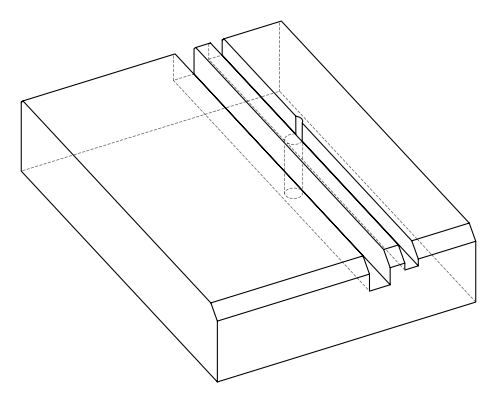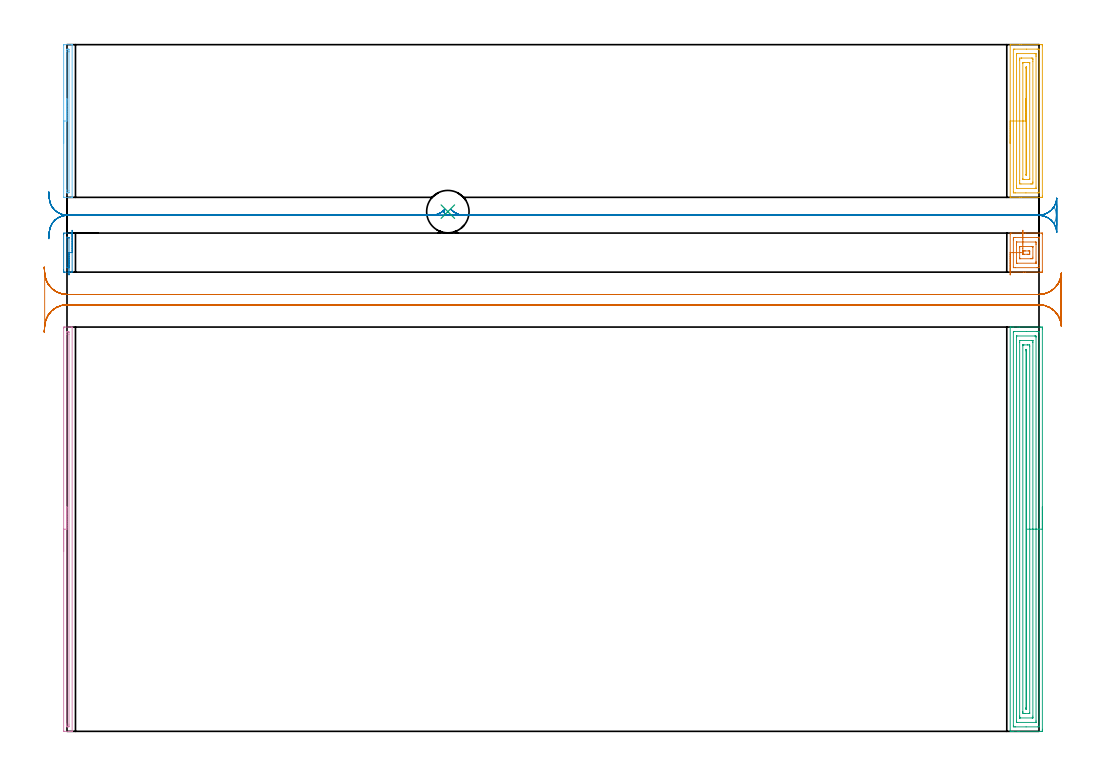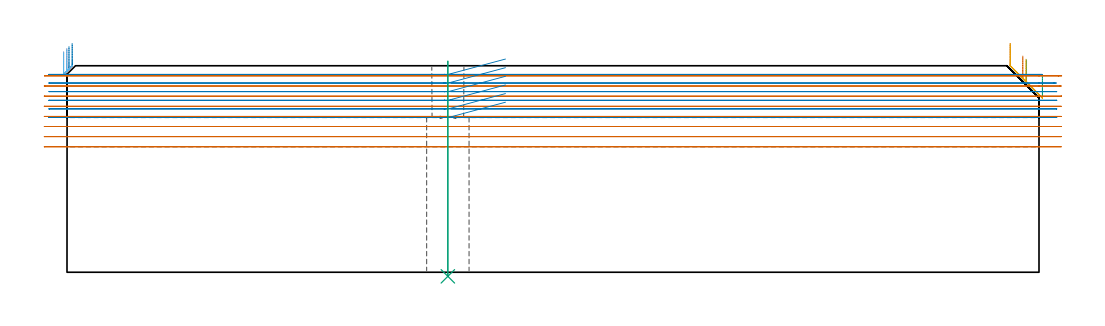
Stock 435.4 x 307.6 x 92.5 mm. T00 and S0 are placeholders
(PLAN: 9 operations, 3 tool changes, 46 min)
(1 AREA_MILL | FG_CHAMFER_SURFACE | UGT0205_001 | 1.03 min | 3288 mm3)
(2 AREA_MILL_1 | FG_CHAMFER_SURFACE_1 | UGT0205_001 | 0.44 min | 167 mm3)
(3 AREA_MILL_2 | FG_CHAMFER_SURFACE_2 | UGT0205_001 | 8.88 min | 19510 mm3)
(4 AREA_MILL_3 | FG_CHAMFER_SURFACE_3 | UGT0205_001 | 3.05 min | 1326 mm3)
(5 AREA_MILL_4 | FG_CHAMFER_SURFACE_4 | UGT0205_001 | 3.46 min | 7689 mm3)
(6 AREA_MILL_5 | FG_CHAMFER_SURFACE_5 | UGT0205_001 | 1.25 min | 509 mm3)
(7 MILL_RECTANGULAR_SLOT | SLOT_RECTANGULAR | UGT0201_094 | Follow Part, ap 5, ae 75% | 15.49 min | 387297 mm3)
(8 MILL_RECTANGULAR_SLOT_1 | SLOT_RECTANGULAR_1 | UGT0201_134 | Follow Part, ap 3.975, ae 75% | 11.97 min | 160897 mm3)
(9 INDEXABLE_INSERT_DRILL_THROUGH_HOLE_FROM_SOLID | STEP1HOLE | NXT0302_009 | 0.39 min | 19678 mm3)
(TOOL UGT0205_001 | Chamfer Mill 20 x 3 x 45 deg. | D20 FL50 Z2)
(TOOL UGT0201_094 | End mill 20 mm | D20 FL38 Z4)
(TOOL UGT0201_134 | Carbide End Mill 15.9 | D15.9 FL30 Z4)
(TOOL NXT0302_009 | Index. Insert Drill 19mm [880-D1900L25-05] | D19 PA176 FL95 Z2)
(OP 1 AREA_MILL)
G17 G21 G94 G90
T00 M6
G54
G17 G0 G90 X422.5 Y204.447 S1061 M3
G43 Z102.5 H0
G94 G1 Y204.485 Z101.628 F250.
Y204.599 Z100.763
Y204.788 Z99.912
Y205.05 Z99.08
Y205.384 Z98.274
Y205.787 Z97.5
Y206.256 Z96.764
Y206.787 Z96.072
Y207.376 Z95.429
Y208.019 Z94.839
Y208.711 Z94.308
Y209.447 Z93.84
Y210.221 Z93.437
Y211.027 Z93.103
Y211.859 Z92.841
Y212.711 Z92.652
Y213.576 Z92.538
Y214.447 Z92.5
Y222.793
X422.507 Y223.19 Z92.493
X423.001 Y223.2 Z91.999
X428.434 Z86.566
X429.256 Z85.738
X436.359 Z78.636
X436.84 Y223.196 Z78.155
X436.891 Y223.19 Z78.104
X436.898 Y223.139 Z78.098
X436.9 Y222.793 Z78.1
Y206.45
X436.897 Y206.107 Z78.103
X436.89 Y205.705 Z78.105
X436.768 Y205.702 Z78.227
X436.359 Y205.701 Z78.636
X435.948 Y205.7 Z79.047
X429.256 Z85.738
X428.434 Z86.566
X422.529 Z92.471
X422.507 Y205.775 Z92.493
X422.5 Y206.106 Z92.5
Y214.447
X423.914 Z91.086
Y220.159
X423.915 Y221.037 Z91.085
X423.916 Y221.05 Z91.084
X423.929 Y221.19 Z91.071
X424.653 Y221.199 Z90.347
X424.817 Y221.2 Z90.183
X434.583 Y221.199 Z80.417
X435.31 Y221.196 Z79.69
X435.471 Y221.19 Z79.529
X435.484 Y221.037 Z79.516
X435.485 Y221.023 Z79.515
X435.486 Y208.741 Z79.514
X435.485 Y207.863 Z79.515
X435.484 Y207.85 Z79.516
X435.471 Y207.71 Z79.529
X434.747 Y207.701 Z80.253
X434.583 Z80.417
X424.817 Y207.7 Z90.183
X424.09 Y207.704 Z90.91
X423.929 Y207.71 Z91.071
X423.916 Y207.863 Z91.084
X423.915 Y207.877 Z91.085
X423.914 Y214.447 Z91.086
X425.328 Z89.672
Y217.896
X425.329 Y218.402 Z89.671
X425.33 Y218.773 Z89.67
X425.334 Y219.146 Z89.666
X425.335 Y219.187 Z89.665
X425.353 Y219.192 Z89.647
X425.402 Y219.197 Z89.598
X425.503 Y219.199 Z89.497
X433.778 Z81.222
X434.057 Y219.19 Z80.943
X434.064 Y219.104 Z80.936
X434.068 Y218.911 Z80.932
X434.071 Y218.402 Z80.929
Y218.03
Y210.498
X434.07 Y210.127 Z80.93
X434.066 Y209.754 Z80.934
X434.064 Y209.713 Z80.936
X434.047 Y209.708 Z80.953
X433.998 Y209.703 Z81.002
X433.897 Y209.701 Z81.103
X425.622 Z89.378
X425.343 Y209.71 Z89.657
X425.335 Y209.796 Z89.665
X425.332 Y209.989 Z89.668
X425.329 Y210.498 Z89.671
X425.328 Y210.87 Z89.672
Y214.447
X426.743 Z88.257
X426.744 Y216.646 Z88.256
X426.747 Y217.01 Z88.253
X426.75 Y217.183 Z88.25
X426.927 Y217.193 Z88.073
X427.48 Y217.198 Z87.52
X427.808 Y217.2 Z87.192
X432.247 Z82.753
X432.589 Y217.197 Z82.411
X432.625 Y217.194 Z82.375
X432.646 Y217.191 Z82.354
X432.65 Y217.172 Z82.35
X432.653 Y217.048 Z82.347
X432.657 Y216.795 Z82.343
Y212.403
X432.65 Y211.717 Z82.35
X432.473 Y211.707 Z82.527
X431.92 Y211.702 Z83.08
X431.592 Y211.7 Z83.408
X427.153 Z87.847
X426.811 Y211.703 Z88.189
X426.775 Y211.706 Z88.225
X426.754 Y211.709 Z88.246
X426.75 Y211.728 Z88.25
X426.747 Y211.852 Z88.253
X426.743 Y212.105 Z88.257
Y214.447
X428.157 Y214.446 Z86.843
Y214.889
X428.159 Y215.097 Z86.841
X428.162 Y215.167 Z86.838
X428.163 Y215.186 Z86.837
X428.174 Y215.19 Z86.826
X428.211 Y215.194 Z86.789
X428.368 Y215.198 Z86.632
X428.942 Y215.2 Z86.058
X429.256 Z85.744
X430.718 Z84.282
X431.032 Y215.198 Z83.968
X431.136 Y215.195 Z83.864
X431.219 Y215.19 Z83.781
X431.237 Y215.186 Z83.763
X431.239 Y215.157 Z83.761
X431.241 Y215.098 Z83.759
X431.243 Y214.889 Z83.757
Y214.68
Y214.011
X431.241 Y213.804 Z83.759
X431.238 Y213.733 Z83.762
X431.237 Y213.714 Z83.763
X431.226 Y213.71 Z83.774
X431.189 Y213.706 Z83.811
X431.032 Y213.702 Z83.968
X430.458 Y213.7 Z84.542
X430.144 Z84.856
X428.682 Z86.318
X428.368 Y213.702 Z86.632
X428.264 Y213.705 Z86.736
X428.181 Y213.71 Z86.819
X428.163 Y213.714 Z86.837
X428.161 Y213.743 Z86.839
X428.159 Y213.802 Z86.841
X428.157 Y214.011 Z86.843
Y214.22
Y214.446
X428.158 Y215.318 Z86.88
Y216.183 Z86.994
X428.159 Y217.035 Z87.182
Y217.867 Z87.444
X428.16 Y218.673 Z87.777
Y219.447 Z88.18
Y220.183 Z88.648
X428.161 Y220.876 Z89.179
Y221.519 Z89.768
X428.162 Y222.109 Z90.411
Y222.64 Z91.102
Y223.11 Z91.838
Y223.513 Z92.611
X428.163 Y223.847 Z93.417
Y224.11 Z94.249
Y224.299 Z95.101
Y224.414 Z95.965
Y224.452 Z96.837
G0 Z102.5
M5
M2
(OP 2 AREA_MILL_1)
G17 G21 G94 G90
T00 M6
G54
G17 G0 G90 X2.3 Y224.45 S1061 M3
G43 Z102.5 H0
G94 G1 Y224.412 Z101.628 F250.
Y224.298 Z100.764
Y224.109 Z99.912
Y223.847 Z99.08
Y223.513 Z98.274
Y223.11 Z97.5
Y222.642 Z96.764
Y222.11 Z96.072
Y221.521 Z95.429
Y220.878 Z94.84
Y220.186 Z94.308
Y219.45 Z93.84
Y218.676 Z93.437
Y217.87 Z93.103
Y217.038 Z92.841
Y216.187 Z92.652
Y215.322 Z92.538
Y214.45 Z92.5
Y206.107
X2.293 Y205.71 Z92.493
X2.188 Y205.7 Z92.388
X-0.934 Z89.266
X-1.19 Y205.701 Z89.01
X-1.493 Y205.705 Z88.707
X-1.496 Y205.829 Z88.704
X-1.499 Y206.107 Z88.701
X-1.5 Y206.665 Z88.7
X-1.499 Y222.793 Z88.701
X-1.496 Y223.071 Z88.704
X-1.493 Y223.195 Z88.707
X-0.934 Y223.2 Z89.266
X2.179 Z92.379
X2.188 Z92.388
X2.293 Y223.19 Z92.493
X2.3 Y222.793 Z92.5
Y214.45
X0.886 Z91.086
X0.885 Y207.823 Z91.085
X0.883 Y207.783 Z91.083
X0.879 Y207.711 Z91.079
X0.845 Y207.709 Z91.045
X0.12 Y207.701 Z90.32
X-0.045 Y207.702 Z90.155
X-0.068 Y207.705 Z90.132
X-0.076 Y207.708 Z90.124
X-0.08 Y207.743 Z90.12
X-0.085 Y207.823 Z90.115
X-0.086 Y207.863 Z90.114
Y207.904
X-0.085 Y221.077 Z90.115
X-0.083 Y221.118 Z90.117
X-0.079 Y221.189 Z90.121
X-0.045 Y221.191 Z90.155
X0.68 Y221.199 Z90.88
X0.845 Y221.198 Z91.045
X0.868 Y221.195 Z91.068
X0.876 Y221.192 Z91.076
X0.88 Y221.157 Z91.08
X0.885 Y221.077 Z91.085
X0.886 Y221.037 Z91.086
Y220.996
Y214.45
Y213.578 Z91.124
Y212.714 Z91.238
Y211.862 Z91.427
Y211.03 Z91.689
Y210.224 Z92.023
Y209.45 Z92.426
Y208.714 Z92.894
Y208.022 Z93.425
Y207.379 Z94.015
Y206.79 Z94.658
Y206.259 Z95.35
Y205.79 Z96.086
Y205.387 Z96.86
Y205.053 Z97.666
Y204.791 Z98.498
Y204.602 Z99.349
Y204.488 Z100.214
Y204.45 Z101.086
G0 Z102.5
M5
M2
(OP 3 AREA_MILL_2)
G17 G21 G94 G90
T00 M6
G54
G17 G0 G90 X436.9 Y100.55 S1061 M3
G43 Z102.5 H0
Z88.1
G94 G1 Y100.512 Z87.228 F250.
Y100.398 Z86.364
Y100.209 Z85.512
Y99.947 Z84.68
Y99.613 Z83.874
Y99.21 Z83.1
Y98.742 Z82.364
Y98.21 Z81.672
Y97.621 Z81.029
Y96.978 Z80.44
Y96.286 Z79.909
Y95.55 Z79.44
Y94.776 Z79.037
Y93.97 Z78.703
Y93.138 Z78.441
Y92.286 Z78.252
Y91.422 Z78.138
Y90.55 Z78.1
Y0.93
X436.899 Y0.582 Z78.101
X436.894 Y0.045 Z78.103
X436.891 Y0.008 Z78.106
X436.359 Y0. Z78.638
X426.593 Z88.402
X425.977 Z89.021
X425.705 Z89.292
X423.929 Z91.066
X423.385 Z91.614
X422.832 Z92.167
X422.53 Z92.461
X422.503 Y0.009 Z92.488
X422.5 Y0.137 Z92.5
Y180.963
X422.503 Y181.091 Z92.488
X422.53 Y181.1 Z92.461
X422.831 Z92.167
X423.385 Z91.614
X423.929 Z91.066
X425.977 Z89.021
X426.593 Z88.402
X436.051 Z78.946
X436.359 Y181.098 Z78.638
X436.891 Y181.092 Z78.106
X436.894 Y181.054 Z78.104
X436.899 Y180.518 Z78.101
X436.9 Y179.975 Z78.1
Y90.55
X435.486 Z79.514
X435.485 Y2.349 Z79.515
X435.471 Y2.01 Z79.529
X434.944 Y2.001 Z80.056
X429.618 Y2. Z85.382
X424.817 Z90.183
X424.289 Y2.002 Z90.711
X423.929 Y2.01 Z91.071
X423.915 Y2.363 Z91.085
X423.914 Y2.378 Z91.086
X423.915 Y178.751 Z91.085
X423.929 Y179.09 Z91.071
X424.456 Y179.098 Z90.544
X429.782 Y179.1 Z85.218
X434.583 Z80.417
X435.111 Y179.098 Z79.889
X435.471 Y179.09 Z79.529
X435.485 Y178.737 Z79.515
Y178.722
X435.486 Y90.55 Z79.514
X434.072 Z80.928
X434.071 Y4.658 Z80.929
X434.07 Y4.145 Z80.93
X434.068 Y4.051 Z80.932
X434.065 Y4.013 Z80.935
X433.984 Y4.007 Z81.016
X433.839 Y4.001 Z81.161
X425.849 Y4. Z89.151
X425.705 Y4.003 Z89.295
X425.56 Y4.01 Z89.44
X425.335 Y4.029 Z89.665
X425.333 Y4.145 Z89.667
X425.329 Y4.522 Z89.671
Y176.442
X425.33 Y176.955 Z89.67
X425.332 Y177.049 Z89.668
X425.335 Y177.087 Z89.665
X425.416 Y177.093 Z89.584
X425.561 Y177.099 Z89.439
X433.551 Y177.1 Z81.449
X433.695 Y177.097 Z81.305
X433.84 Y177.09 Z81.16
X434.065 Y177.071 Z80.935
X434.067 Y176.955 Z80.933
X434.071 Y176.578 Z80.929
X434.072 Y90.55 Z80.928
X432.657 Z82.343
Y6.817
X432.655 Y6.079 Z82.345
X432.653 Y6.029 Z82.347
X432.651 Y6.01 Z82.349
X432.632 Y6.008 Z82.368
X432.531 Y6.004 Z82.469
X432.327 Y6.001 Z82.673
X427.043 Z87.957
X426.862 Y6.003 Z88.138
X426.771 Y6.007 Z88.229
X426.753 Y6.01 Z88.247
X426.749 Y6.02 Z88.251
X426.747 Y6.054 Z88.253
X426.743 Y6.666 Z88.257
Y6.817
Y174.283
X426.745 Y175.021 Z88.255
X426.747 Y175.071 Z88.253
X426.749 Y175.089 Z88.251
X426.768 Y175.092 Z88.232
X426.869 Y175.096 Z88.131
X427.073 Y175.099 Z87.927
X432.357 Z82.643
X432.538 Y175.097 Z82.462
X432.629 Y175.093 Z82.371
X432.647 Y175.09 Z82.353
X432.651 Y175.08 Z82.349
X432.653 Y175.046 Z82.347
X432.657 Y174.434 Z82.343
Y174.283
Y90.55
X431.243 Z83.757
Y8.387
X431.24 Y8.175 Z83.76
X431.236 Y8.035 Z83.764
X431.231 Y8.009 Z83.769
X431.218 Y8.006 Z83.782
X431.181 Y8.003 Z83.819
X431.032 Y8.001 Z83.968
X430.741 Y8. Z84.259
X429.256 Z85.744
X428.965 Y8.001 Z86.035
X428.368 Y8.007 Z86.632
X428.176 Y8.01 Z86.824
X428.164 Y8.387 Z86.836
X428.159 Y8.599 Z86.841
X428.157 Y8.81 Z86.843
Y172.713
X428.16 Y172.925 Z86.84
X428.164 Y173.065 Z86.836
X428.169 Y173.091 Z86.831
X428.182 Y173.094 Z86.818
X428.219 Y173.097 Z86.781
X428.368 Y173.099 Z86.632
X428.659 Y173.1 Z86.341
X430.144 Z84.856
X430.435 Y173.099 Z84.565
X431.032 Y173.093 Z83.968
X431.224 Y173.09 Z83.776
X431.236 Y172.713 Z83.764
X431.241 Y172.501 Z83.759
X431.243 Y172.29 Z83.757
Y90.55
X429.829 Z85.171
Y10.085
X429.827 Y10.038 Z85.173
X429.825 Y10.017 Z85.175
X429.824 Y10.013 Z85.176
X429.782 Y10.009 Z85.218
X429.633 Y10.002 Z85.367
X429.584 Y10.008 Z85.416
X429.578 Y10.011 Z85.422
X429.575 Y10.024 Z85.425
X429.573 Y10.063 Z85.427
X429.571 Y10.38 Z85.429
Y10.639
Y170.403
X429.573 Y170.72 Z85.427
X429.576 Y170.978 Z85.424
X429.578 Y171.067 Z85.422
X429.584 Y171.09 Z85.416
X429.607 Y171.092 Z85.393
X429.767 Y171.098 Z85.233
X429.816 Y171.092 Z85.184
X429.822 Y171.089 Z85.178
X429.825 Y171.076 Z85.175
X429.827 Y171.037 Z85.173
X429.829 Y170.72 Z85.171
Y170.403
Y90.55
Y89.678 Z85.209
Y88.814 Z85.323
Y87.962 Z85.512
Y87.13 Z85.774
Y86.324 Z86.108
Y85.55 Z86.511
Y84.814 Z86.98
Y84.122 Z87.511
Y83.479 Z88.1
Y82.89 Z88.743
Y82.358 Z89.435
Y81.89 Z90.171
Y81.487 Z90.945
Y81.153 Z91.751
Y80.891 Z92.583
Y80.702 Z93.435
Y80.588 Z94.3
Y80.55 Z95.171
G0 Z102.5
M5
M2
(OP 4 AREA_MILL_3)
G17 G21 G94 G90
T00 M6
G54
G17 G0 G90 X-1.5 Y80.55 S1061 M3
G43 Z102.5 H0
Z98.7
G94 G1 Y80.588 Z97.828 F250.
Y80.702 Z96.964
Y80.891 Z96.112
Y81.153 Z95.28
Y81.487 Z94.474
Y81.89 Z93.7
Y82.358 Z92.964
Y82.89 Z92.272
Y83.479 Z91.629
Y84.122 Z91.04
Y84.814 Z90.509
Y85.55 Z90.04
Y86.324 Z89.637
Y87.13 Z89.303
Y87.962 Z89.041
Y88.814 Z88.852
Y89.678 Z88.738
Y90.55 Z88.7
Y180.518
X-1.499 Y180.681 Z88.701
X-1.491 Y181.098 Z88.705
X-1.207 Y181.1 Z88.99
X-0.934 Z89.263
X0.845 Z91.04
X1.39 Z91.589
X1.954 Z92.152
X2.265 Y181.094 Z92.456
X2.297 Y181.09 Z92.488
X2.3 Y180.963 Z92.5
Y0.137
X2.297 Y0.01 Z92.488
X2.265 Y0.006 Z92.456
X1.953 Y0. Z92.152
X1.39 Z91.589
X0.845 Z91.04
X-1.207 Z88.99
X-1.491 Y0.002 Z88.705
X-1.5 Y0.42 Z88.7
Y90.55
X-0.086 Z90.114
Y177.887
X-0.083 Y178.737 Z90.117
X-0.081 Y178.773 Z90.119
X-0.045 Y179.09 Z90.155
X0.487 Y179.095 Z90.687
X0.845 Y179.09 Z91.045
X0.881 Y178.737 Z91.081
X0.883 Y178.698 Z91.083
X0.886 Y177.846 Z91.086
Y3.213
X0.883 Y2.363 Z91.083
X0.881 Y2.327 Z91.081
X0.845 Y2.01 Z91.045
X0.313 Y2.005 Z90.513
X-0.045 Y2.01 Z90.155
X-0.081 Y2.363 Z90.119
X-0.083 Y2.402 Z90.117
X-0.086 Y3.254 Z90.114
Y90.55
Y91.422 Z90.152
Y92.286 Z90.266
Y93.138 Z90.455
Y93.97 Z90.717
Y94.776 Z91.051
Y95.55 Z91.454
Y96.286 Z91.923
Y96.978 Z92.454
Y97.621 Z93.043
Y98.21 Z93.686
Y98.742 Z94.379
Y99.21 Z95.114
Y99.613 Z95.888
Y99.947 Z96.694
Y100.209 Z97.526
Y100.398 Z98.378
Y100.512 Z99.243
Y100.55 Z100.114
G0 Z102.5
M5
M2
(OP 5 AREA_MILL_4)
G17 G21 G94 G90
T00 M6
G54
G17 G0 G90 X422.5 Y263.397 S1061 M3
G43 Z102.5 H0
G94 G1 Y263.435 Z101.628 F250.
Y263.549 Z100.763
Y263.738 Z99.912
Y264. Z99.08
Y264.334 Z98.274
Y264.737 Z97.5
Y265.206 Z96.764
Y265.737 Z96.072
Y266.326 Z95.429
Y266.969 Z94.839
Y267.661 Z94.308
Y268.397 Z93.84
Y269.171 Z93.437
Y269.977 Z93.103
Y270.809 Z92.841
Y271.661 Z92.652
Y272.526 Z92.538
Y273.397 Z92.5
Y307.524
X422.504 Y307.592 Z92.489
X422.517 Y307.6 Z92.476
X422.686 Z92.312
X426.746 Z88.253
X427.48 Z87.514
X436.359 Z78.637
X436.729 Y307.597 Z78.267
X436.891 Y307.59 Z78.105
X436.899 Y307.428 Z78.099
X436.9 Y307.08 Z78.1
Y240.066
X436.898 Y239.72 Z78.102
X436.891 Y239.207 Z78.105
X436.876 Y239.203 Z78.12
X436.359 Y239.2 Z78.637
X427.48 Z87.514
X426.746 Z88.252
X426.592 Z88.405
X422.685 Y239.201 Z92.313
X422.522 Y239.21 Z92.472
X422.502 Y239.265 Z92.496
X422.501 Y239.273 Z92.499
X422.5 Y239.276 Z92.5
Y273.397
X423.914 Z91.086
X423.915 Y305.322 Z91.085
X423.929 Y305.59 Z91.071
X424.525 Y305.598 Z90.475
X429.851 Y305.6 Z85.149
X434.583 Z80.417
X435.181 Y305.597 Z79.819
X435.471 Y305.59 Z79.529
X435.485 Y305.308 Z79.515
Y305.293
Y241.478
X435.471 Y241.21 Z79.529
X434.874 Y241.201 Z80.126
X429.549 Y241.2 Z85.451
X424.817 Z90.183
X424.219 Y241.203 Z90.781
X423.929 Y241.21 Z91.071
X423.915 Y241.492 Z91.085
Y241.507
X423.914 Y273.397 Z91.086
X425.328 Z89.672
X425.329 Y303.024 Z89.671
X425.331 Y303.535 Z89.669
X425.333 Y303.58 Z89.667
X425.334 Y303.585 Z89.666
X425.359 Y303.59 Z89.641
X425.445 Y303.596 Z89.555
X425.575 Y303.599 Z89.425
X425.64 Y303.6 Z89.36
X433.695 Y303.599 Z81.305
X433.76 Y303.598 Z81.24
X433.89 Y303.591 Z81.11
X434.065 Y303.579 Z80.935
X434.066 Y303.535 Z80.934
X434.07 Y303.161 Z80.93
X434.071 Y302.649 Z80.929
Y302.273
Y243.776
X434.069 Y243.265 Z80.931
X434.067 Y243.22 Z80.933
X434.066 Y243.215 Z80.934
X434.042 Y243.21 Z80.958
X433.955 Y243.204 Z81.045
X433.825 Y243.201 Z81.175
X433.76 Y243.2 Z81.24
X425.705 Y243.201 Z89.295
X425.64 Y243.202 Z89.36
X425.51 Y243.209 Z89.49
X425.335 Y243.221 Z89.665
X425.334 Y243.265 Z89.666
X425.33 Y243.639 Z89.67
X425.329 Y244.151 Z89.671
X425.328 Y244.527 Z89.672
Y273.397
X426.743 Z88.257
Y300.726
X426.744 Y300.876 Z88.256
X426.762 Y301.593 Z88.238
X427.48 Y301.599 Z87.52
X427.643 Y301.6 Z87.357
X432.083 Z82.917
X432.642 Y301.59 Z82.358
X432.656 Y301.027 Z82.344
X432.657 Y300.876 Z82.343
Y300.14
Y246.074
X432.655 Y245.924 Z82.345
X432.638 Y245.207 Z82.362
X431.92 Y245.2 Z83.08
X431.757 Z83.243
X427.317 Z87.683
X426.758 Y245.21 Z88.242
X426.744 Y245.773 Z88.256
X426.743 Y245.924 Z88.257
Y246.66
Y273.397
X428.157 Z86.843
Y299.103
X428.158 Y299.313 Z86.842
X428.162 Y299.525 Z86.838
X428.164 Y299.579 Z86.836
X428.183 Y299.59 Z86.817
X428.244 Y299.595 Z86.756
X428.368 Y299.598 Z86.632
X428.759 Y299.6 Z86.241
X430.534 Z84.466
X431.032 Y299.599 Z83.968
X431.198 Y299.598 Z83.803
X431.226 Y299.594 Z83.774
X431.235 Y299.591 Z83.765
X431.238 Y299.567 Z83.762
X431.241 Y299.455 Z83.759
X431.243 Y299.314 Z83.757
Y299.103
Y247.697
X431.242 Y247.487 Z83.758
X431.238 Y247.275 Z83.762
X431.236 Y247.221 Z83.764
X431.217 Y247.21 Z83.783
X431.156 Y247.205 Z83.844
X431.032 Y247.202 Z83.968
X430.641 Y247.2 Z84.359
X428.866 Z86.134
X428.368 Z86.632
X428.202 Y247.202 Z86.798
X428.174 Y247.206 Z86.826
X428.165 Y247.209 Z86.835
X428.162 Y247.233 Z86.838
X428.159 Y247.345 Z86.841
X428.157 Y247.486 Z86.843
Y247.697
Y273.397
X429.571 Z85.429
X429.572 Y297.016 Z85.428
X429.575 Y297.331 Z85.425
X429.578 Y297.579 Z85.422
X429.7 Y297.59 Z85.3
X429.789 Y297.592 Z85.211
X429.816 Y297.59 Z85.184
X429.822 Y297.544 Z85.178
X429.826 Y297.459 Z85.174
X429.828 Y297.331 Z85.172
Y249.784
X429.825 Y249.469 Z85.175
X429.822 Y249.221 Z85.178
X429.7 Y249.21 Z85.3
X429.611 Y249.208 Z85.389
X429.583 Y249.209 Z85.417
X429.578 Y249.256 Z85.422
X429.574 Y249.341 Z85.426
X429.572 Y249.469 Z85.428
X429.571 Y273.397 Z85.429
Y274.269 Z85.467
Y275.134 Z85.581
Y275.985 Z85.77
Y276.817 Z86.032
Y277.623 Z86.366
Y278.397 Z86.769
Y279.133 Z87.237
Y279.825 Z87.769
Y280.468 Z88.358
Y281.058 Z89.001
Y281.589 Z89.693
Y282.057 Z90.429
Y282.46 Z91.203
Y282.794 Z92.009
Y283.056 Z92.841
Y283.245 Z93.692
Y283.359 Z94.557
Y283.397 Z95.429
G0 Z102.5
M5
M2
(OP 6 AREA_MILL_5)
G17 G21 G94 G90
T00 M6
G54
G17 G0 G90 X-1.5 Y263.4 S1061 M3
G43 Z102.5 H0
Z98.7
G94 G1 Y263.438 Z97.828 F250.
Y263.552 Z96.964
Y263.741 Z96.112
Y264.003 Z95.28
Y264.337 Z94.474
Y264.74 Z93.7
Y265.208 Z92.964
Y265.74 Z92.272
Y266.329 Z91.629
Y266.972 Z91.04
Y267.664 Z90.509
Y268.4 Z90.04
Y269.174 Z89.637
Y269.98 Z89.303
Y270.812 Z89.041
Y271.664 Z88.852
Y272.528 Z88.738
Y273.4 Z88.7
Y307.362
X-1.496 Y307.523 Z88.704
X-1.492 Y307.599 Z88.706
X2.105 Y307.6 Z92.304
X2.281 Y307.594 Z92.474
X2.296 Y307.59 Z92.49
X2.3 Y307.523 Z92.5
Y239.276
X2.296 Y239.21 Z92.49
X2.281 Y239.206 Z92.474
X2.105 Y239.2 Z92.303
X-1.19 Z89.008
X-1.493 Y239.21 Z88.705
X-1.497 Y239.237 Z88.702
X-1.5 Y239.276 Z88.7
Y273.4
X-0.086 Z90.114
Y304.462
X-0.082 Y305.308 Z90.118
X-0.08 Y305.342 Z90.12
X-0.045 Y305.59 Z90.155
X0.557 Y305.595 Z90.757
X0.845 Y305.59 Z91.045
X0.88 Y305.308 Z91.08
X0.882 Y305.27 Z91.082
X0.886 Y304.421 Z91.086
Y304.381
Y242.338
X0.882 Y241.492 Z91.082
X0.88 Y241.458 Z91.08
X0.845 Y241.21 Z91.045
X0.243 Y241.205 Z90.443
X-0.045 Y241.21 Z90.155
X-0.08 Y241.492 Z90.12
X-0.082 Y241.53 Z90.118
X-0.086 Y242.379 Z90.114
Y242.419
Y273.4
Y274.272 Z90.152
Y275.136 Z90.266
Y275.988 Z90.455
Y276.82 Z90.717
Y277.626 Z91.051
Y278.4 Z91.454
Y279.136 Z91.923
Y279.828 Z92.454
Y280.471 Z93.043
Y281.06 Z93.686
Y281.592 Z94.378
Y282.06 Z95.114
Y282.463 Z95.888
Y282.797 Z96.694
Y283.059 Z97.526
Y283.248 Z98.378
Y283.362 Z99.243
Y283.4 Z100.114
G0 Z102.5
M5
M2
(OP 7 MILL_RECTANGULAR_SLOT)
G17 G21 G94 G90
T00 M6
G54
G17 G0 G90 X445.56 Y203.298 S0 M3
G43 Z102.5 H0
Z87.962
G94 G1 X444.06 Y200.7 F250.
G2 X435.4 Y195.7 R10. F500.
G1 X0.
G2 X-9.97 Y204.926 R10.
G1 X-10.
Y181.874
X-9.97
G2 X0. Y191.1 R10.
G1 X435.4
G2 X444.06 Y186.1 R10.
G1 X445.56 Y183.502 F250.
G0 Z102.5
X-10.202 Y178.883
Z83.425
G1 X-9.97 Y181.874
G2 X0. Y191.1 R10. F500.
G1 X435.4
G2 X444.809 Y184.488 R10.
G1 X444.837 Y184.478
G3 X445.4 Y187.764 R10.
G1 Y199.058
G3 X444.841 Y202.333 R10.
G1 X444.813 Y202.323
G2 X435.4 Y195.7 R10.
G1 X0.
G2 X-9.97 Y204.926 R10.
G1 X-10.202 Y207.917 F250.
G0 Y178.883 Z78.887
G1 X-9.97 Y181.874
G2 X0. Y191.1 R10. F500.
G1 X435.4
G2 X445.344 Y182.154 R10.
G1 X445.374 Y182.152
G3 X445.4 Y182.848 R10.
G1 Y203.935
G3 X445.373 Y204.641 R10.
G1 X445.344 Y204.639
G2 X435.4 Y195.7 R10.
G1 X0.
G2 X-9.97 Y204.926 R10.
G1 X-10.202 Y207.917 F250.
G0 Y178.883 Z74.35
G1 X-9.97 Y181.874
G2 X0. Y191.1 R10. F500.
G1 X435.4
G2 X445.39 Y181.547 R10.
G1 Y205.253
G2 X435.4 Y195.7 R10.
G1 X0.
G2 X-9.97 Y204.926 R10.
G1 X-10.202 Y207.917 F250.
G0 Y178.883 Z69.812
G1 X-9.97 Y181.874
G2 X0. Y191.1 R10. F500.
G1 X435.4
G2 X445.39 Y181.547 R10.
G1 Y205.253
G2 X435.4 Y195.7 R10.
G1 X0.
G2 X-9.97 Y204.926 R10.
G1 X-10.202 Y207.917 F250.
G0 Y178.883 Z65.275
G1 X-9.97 Y181.874
G2 X0. Y191.1 R10. F500.
G1 X435.4
G2 X445.39 Y181.547 R10.
G1 Y205.253
G2 X435.4 Y195.7 R10.
G1 X0.
G2 X-9.97 Y204.926 R10.
G1 X-10.202 Y207.917 F250.
G0 Y178.883 Z60.737
G1 X-9.97 Y181.874
G2 X0. Y191.1 R10. F500.
G1 X435.4
G2 X445.39 Y181.547 R10.
G1 Y205.253
G2 X435.4 Y195.7 R10.
G1 X0.
G2 X-9.97 Y204.926 R10.
G1 X-10.202 Y207.917 F250.
G0 Y178.883 Z56.2
G1 X-9.97 Y181.874
G2 X0. Y191.1 R10. F500.
G1 X435.4
G2 X445.39 Y181.547 R10.
G1 Y205.253
G2 X435.4 Y195.7 R10.
G1 X0.
G2 X-9.97 Y204.926 R10.
G1 X-10.202 Y207.917 F250.
G0 Z102.5
M5
M2
(OP 8 MILL_RECTANGULAR_SLOT_1)
G17 G21 G94 G90
T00 M6
G54
G17 G0 G90 X-8.18 Y220.901 S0 M3
G43 Z102.5 H0
Z88.633
G94 G1 X-7.92 Y223.89 F250.
G2 X0. Y231.15 R7.95 F500.
G1 X170.418
X170.419 Y231.16
G2 X169.267 Y233.772 R1.65
G1 X169.259 Y233.778
G2 X163.445 Y231.25 R7.95
G1 X0.
G2 X-7.92 Y238.51 R7.95
G1 X-8.18 Y241.499 F250.
G0 Y220.901 Z84.767
G1 X-7.92 Y223.89
G2 X0. Y231.15 R7.95 F500.
G1 X170.418
X170.419 Y231.16
G2 X169.267 Y233.772 R1.65
G1 X169.259 Y233.778
G2 X163.445 Y231.25 R7.95
G1 X0.
G2 X-7.92 Y238.51 R7.95
G1 X-8.18 Y241.499 F250.
G0 X-8.09 Y220.602 Z80.9
G1 X-7.94 Y223.599
G2 X0. Y231.15 R7.95 F500.
G1 X170.418
X170.419 Y231.16
G2 X169.267 Y233.772 R1.65
G1 X169.259 Y233.778
G2 X163.445 Y231.25 R7.95
G1 X0.
G2 X-7.94 Y238.801 R7.95
G1 X-8.09 Y241.798 F250.
G0 X-8.18 Y220.901 Z77.033
G1 X-7.92 Y223.89
G2 X0. Y231.15 R7.95 F500.
G1 X170.418
X170.419 Y231.16
G2 X169.267 Y233.772 R1.65
G1 X169.259 Y233.778
G2 X163.445 Y231.25 R7.95
G1 X0.
G2 X-7.92 Y238.51 R7.95
G1 X-8.18 Y241.499 F250.
G0 Y220.901 Z73.167
G1 X-7.92 Y223.89
G2 X0. Y231.15 R7.95 F500.
G1 X170.418
X170.419 Y231.16
G2 X169.267 Y233.772 R1.65
G1 X169.259 Y233.778
G2 X163.445 Y231.25 R7.95
G1 X0.
G2 X-7.92 Y238.51 R7.95
G1 X-8.18 Y241.499 F250.
G0 Y220.901 Z69.3
G1 X-7.92 Y223.89
G2 X0. Y231.15 R7.95 F500.
G1 X170.418
X170.419 Y231.16
G2 X169.267 Y233.772 R1.65
G1 X169.259 Y233.778
G2 X163.445 Y231.25 R7.95
G1 X0.
G2 X-7.92 Y238.51 R7.95
G1 X-8.18 Y241.499 F250.
G0 Z102.5
X196.409 Y231.15
Z95.5
G1 X170.782 Z88.633
X435.4 F500.
G2 X436.774 Y231.03 R7.95
G3 X436.773 Y231.37 R7.95
G2 X435.4 Y231.25 R7.95
G1 X177.755
G2 X171.941 Y233.778 R7.95
G0 Z102.5
X196.409 Y231.15
Z91.633
G1 X170.782 Z84.767 F250.
X435.4 F500.
G2 X442.173 Y227.362 R7.95
G3 X442.173 Y235.037 R7.95
G2 X435.4 Y231.25 R7.95
G1 X177.755
G2 X171.941 Y233.778 R7.95
G0 Z102.5
X196.409 Y231.15
Z87.767
G1 X170.782 Z80.9 F250.
X435.4 F500.
G2 X443.076 Y225.27 R7.95
G1 X443.105 Y225.262
G3 X443.35 Y227.202 R7.95
G1 Y235.136
G3 X443.097 Y237.107 R7.95
G1 X443.068 Y237.1
G2 X435.4 Y231.25 R7.95
G1 X177.755
G2 X171.941 Y233.778 R7.95
G0 Z102.5
X196.409 Y231.15
Z83.9
G1 X170.782 Z77.033 F250.
X435.4 F500.
G2 X443.34 Y223.599 R7.95
G1 X443.35
Y238.801
X443.34
G2 X435.4 Y231.25 R7.95
G1 X177.755
G2 X171.941 Y233.778 R7.95
G0 Z102.5
X196.409 Y231.15
Z80.033
G1 X170.782 Z73.167 F250.
X435.4 F500.
G2 X443.34 Y223.599 R7.95
G1 X443.35
Y238.801
X443.34
G2 X435.4 Y231.25 R7.95
G1 X177.755
G2 X171.941 Y233.778 R7.95
G0 Z102.5
X196.409 Y231.15
Z76.167
G1 X170.782 Z69.3 F250.
X435.4 F500.
G2 X443.34 Y223.599 R7.95
G1 X443.35
Y238.801
X443.34
G2 X435.4 Y231.25 R7.95
G1 X177.755
G2 X171.941 Y233.778 R7.95
G0 Z102.5
M5
M2
(OP 9 INDEXABLE_INSERT_DRILL_THROUGH_HOLE_FROM_SOLID)
G17 G21 G94 G90
T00 M6
G54
G17 G0 G90 X170.6 Y232.8 S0 M3
G43 Z102.5 H1
G94 G81 G98 Z-1.832 F250. R94.5
G80
M5
M2
